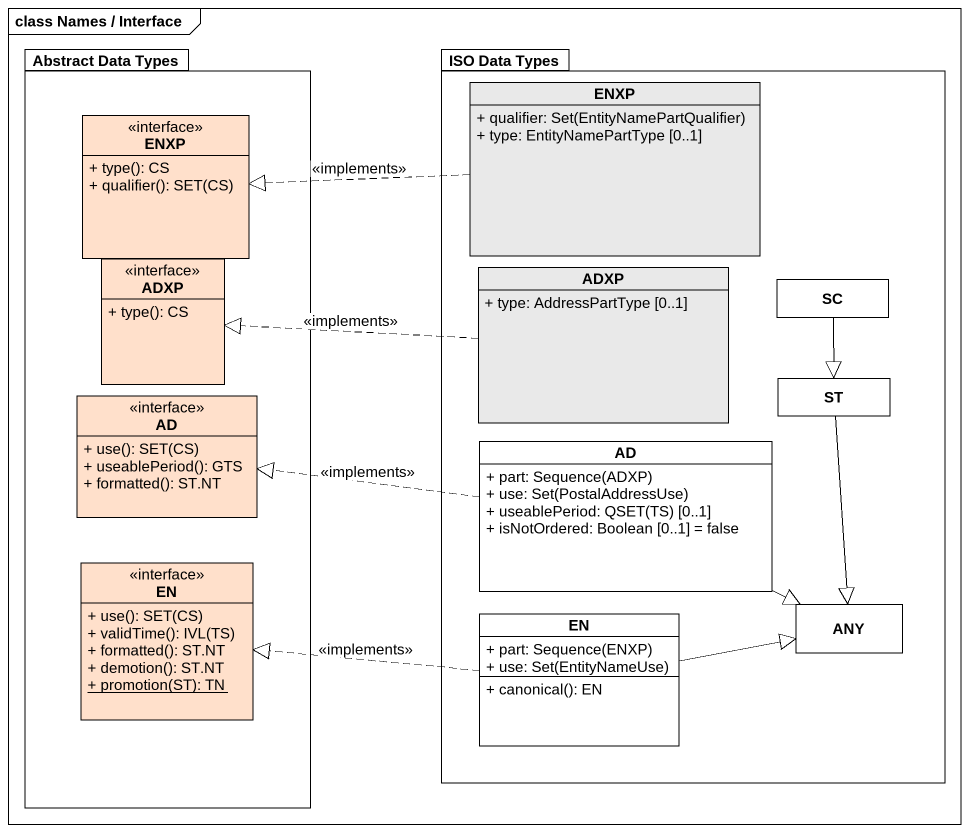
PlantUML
@startuml
mainframe class Names / Interface
hide circle
hide empty members
skinparam classAttributeIconSize 0
package "Abstract Data Types" as Abstract_Data_Types #FFFFFF {
  class ENXP <<interface>> #FFE0CB {
    + type(): CS
    + qualifier(): SET(CS)
  }
  class ADXP <<interface>> #FFE0CB {
    + type(): CS
  }
  class AD <<interface>> #FFE0CB {
    + use(): SET(CS)
    + useablePeriod(): GTS
    + formatted(): ST.NT
  }
  class EN <<interface>> #FFE0CB {
    + use(): SET(CS)
    + validTime(): IVL(TS)
    + formatted(): ST.NT
    + demotion(): ST.NT
    {static} + promotion(ST): TN
  }
}
package "ISO Data Types" as ISO_Data_Types #FFFFFF {
  class "ENXP" as ENXP_2 #E9E9E9 {
    {field} + qualifier: Set(EntityNamePartQualifier)
    + type: EntityNamePartType [0..1]
  }
  class "ADXP" as ADXP_2 #E9E9E9 {
    + type: AddressPartType [0..1]
  }
  class SC
  class ST
  class "AD" as AD_2 {
    {field} + part: Sequence(ADXP)
    {field} + use: Set(PostalAddressUse)
    {field} + useablePeriod: QSET(TS) [0..1]
    + isNotOrdered: Boolean [0..1] = false
  }
  class "EN" as EN_2 {
    {field} + part: Sequence(ENXP)
    {field} + use: Set(EntityNameUse)
    + canonical(): EN
  }
  class ANY
}
ENXP_2 .left.|> ENXP : <<implements>>
ADXP_2 .left.|> ADXP : <<implements>>
SC --|> ST
ST --|> ANY
AD_2 .left.|> AD : <<implements>>
AD_2 -right-|> ANY
EN_2 .left.|> EN : <<implements>>
EN_2 -right-|> ANY
@enduml
